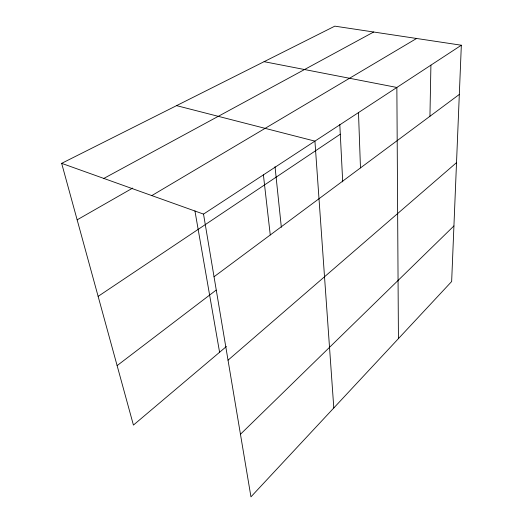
<?xml version="1.0" encoding="UTF-8"?>
<svg xmlns="http://www.w3.org/2000/svg" width="523" height="523" viewBox="0 0 523 523"><rect width="100%" height="100%" fill="white"/><g stroke="black" fill="none" stroke-linecap="round" stroke-linejoin="round"><path stroke-width="0.78" d="M429.939 116.276L430.913 65.153M61.662 163.346L334.825 26.15L461.338 45.22L451.65 281.524L250.955 496.85L203.525 214.097L61.662 163.346L133.424 425.081L226.4 346.507M240.456 434.26L453.931 225.929M228.028 360.19L456.527 162.646M117.119 365.603L216.097 290.147M214.038 276.759L459.318 94.441M98.134 296.364L340.296 134.195M203.525 214.097L461.338 45.22M151.814 195.595L416.583 38.473M77.149 219.837L132.679 188.084M103.829 178.428L373.677 32.008M264.089 61.675L396.859 87.459L398.428 338.629M176.571 105.633L314.924 141.132L333.805 407.96M194.929 210.88L219.588 352.267M263.402 174.878L270.26 234.964M275.02 166.66L281.341 227.322M339.806 124.507L342.709 181.886M358.49 112.589L360.471 167.916"/></g></svg>
